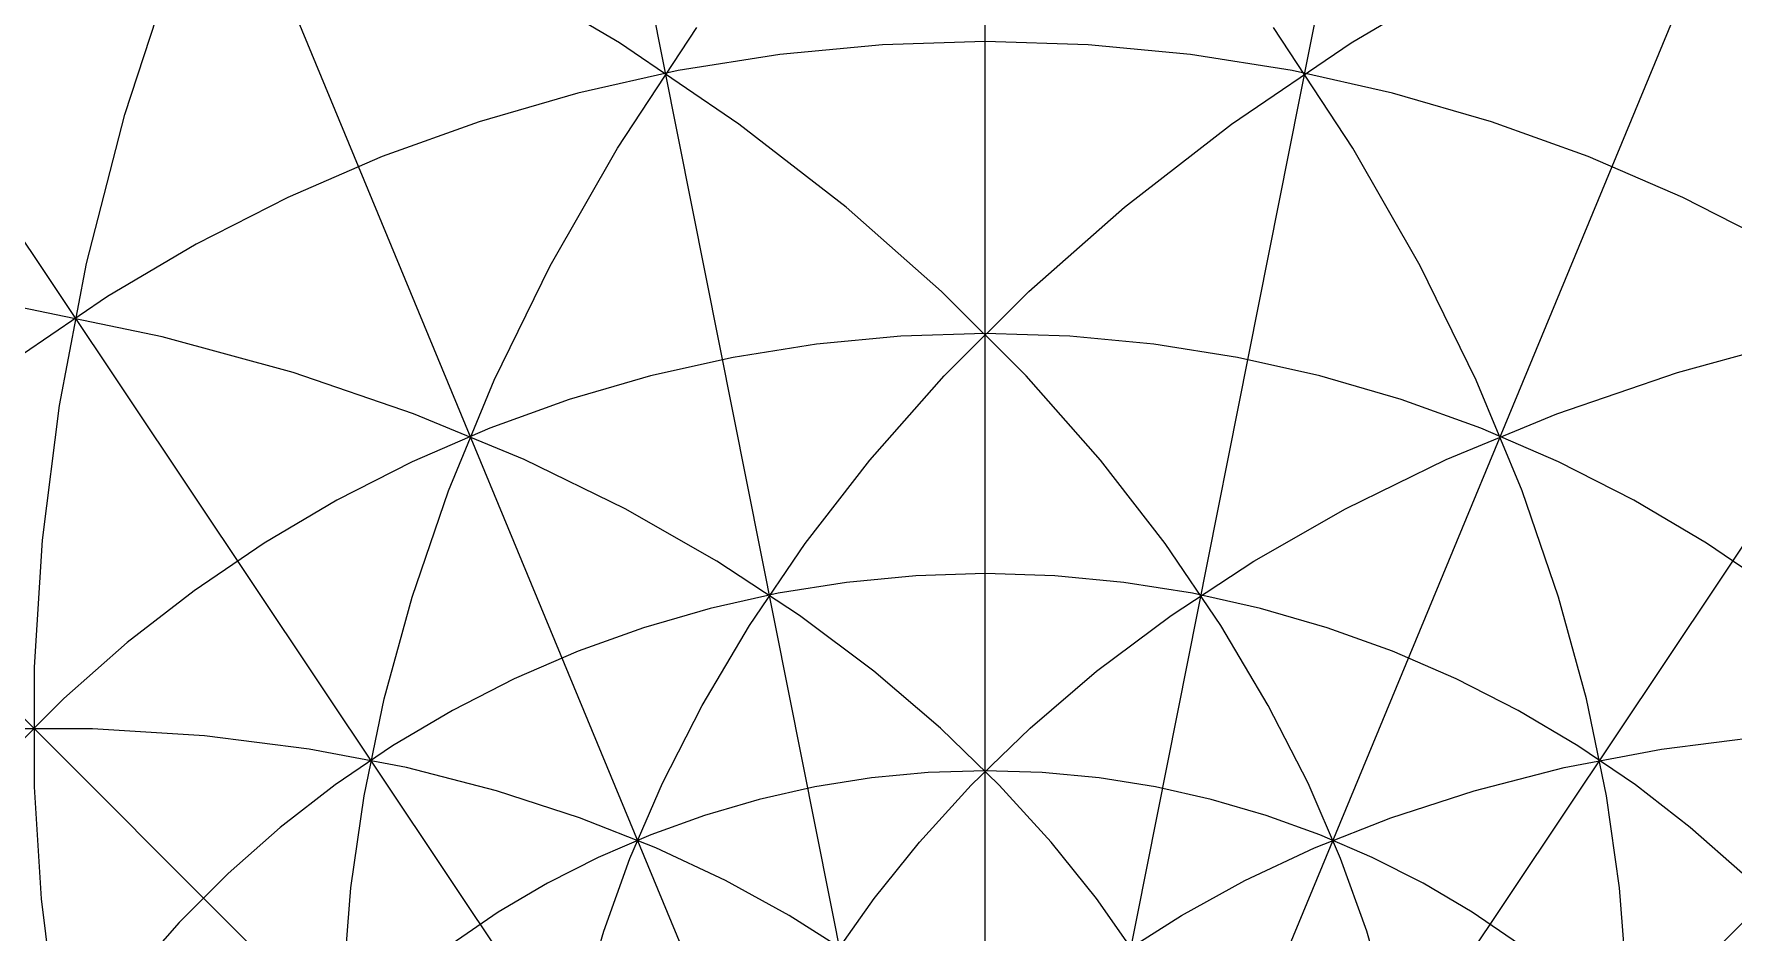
# Model space of a CAD drawing. Header units: metres. Extents: x -40000 to 40000, y -40000 to 40000.
# Drawn here: x -12889 to 10131, y 10131 to 22297 of the extents above; entities that cross this region are included whole.
import ezdxf

# ---------------------------------------------------------------- set-up
doc = ezdxf.new("R2010")
doc.units = ezdxf.units.M

msp = doc.modelspace()

# ---------------------------------------------------------------- linework, layer by layer
at = {"color": 0}
for p, q in [((-11657, 21204), (-10971, 23314)), ((-4957, 22176), (-6751, 23236)), ((4957, 22176), (6751, 23236)), ((-4982, 20750), (-3907, 22385)), ((4982, 20750), (3907, 22385)), ((-3338, 21077), (-4957, 22176)), ((3338, 21077), (4957, 22176)), ((-12176, 19186), (-11657, 21204)), ((-1886, 19951), (-3338, 21077)), ((1886, 19951), (3338, 21077)), ((-5893, 19154), (-4982, 20750)), ((5893, 19154), (4982, 20750)), ((-591, 18810), (-1886, 19951)), ((591, 18810), (1886, 19951)), ((-12543, 17264), (-12176, 19186)), ((-6652, 17605), (-5893, 19154)), ((6652, 17605), (5893, 19154)), ((555, 17665), (-591, 18810)), ((-555, 17665), (591, 18810)), ((-11150, 18195), (-13066, 18591)), ((-9377, 17711), (-11150, 18195)), ((9377, 17711), (11150, 18195)), ((-7745, 17152), (-9377, 17711)), ((-7273, 16108), (-6652, 17605)), ((-1562, 16524), (-555, 17665)), ((1562, 16524), (555, 17665)), ((7273, 16108), (6652, 17605)), ((7745, 17152), (9377, 17711)), ((-12774, 15441), (-12543, 17264)), ((-6247, 16532), (-7745, 17152)), ((6247, 16532), (7745, 17152)), ((-4880, 15864), (-6247, 16532)), ((-2438, 15394), (-1562, 16524)), ((2438, 15394), (1562, 16524)), ((4880, 15864), (6247, 16532)), ((-7766, 14668), (-7273, 16108)), ((7766, 14668), (7273, 16108)), ((-3639, 15156), (-4880, 15864)), ((3639, 15156), (4880, 15864)), ((-12883, 13719), (-12774, 15441)), ((-3193, 14285), (-2438, 15394)), ((3193, 14285), (2438, 15394)), ((-2517, 14419), (-3639, 15156)), ((2517, 14419), (3639, 15156)), ((-8144, 13290), (-7766, 14668)), ((8144, 13290), (7766, 14668)), ((-3835, 13200), (-3193, 14285)), ((-1508, 13663), (-2517, 14419)), ((1508, 13663), (2517, 14419)), ((3835, 13200), (3193, 14285)), ((-12883, 12098), (-12883, 13719)), ((-608, 12894), (-1508, 13663)), ((608, 12894), (1508, 13663)), ((-8416, 11976), (-8144, 13290)), ((-4373, 12146), (-3835, 13200)), ((4373, 12146), (3835, 13200)), ((8416, 11976), (8144, 13290)), ((190, 12121), (-608, 12894)), ((-190, 12121), (608, 12894)), ((-12098, 12883), (-13719, 12883)), ((-10579, 12788), (-12098, 12883)), ((-9161, 12610), (-10579, 12788)), ((9161, 12610), (10579, 12788)), ((-7843, 12359), (-9161, 12610)), ((7843, 12359), (9161, 12610)), ((-6622, 12046), (-7843, 12359)), ((6622, 12046), (7843, 12359)), ((-12788, 10579), (-12883, 12098)), ((-8594, 10728), (-8416, 11976)), ((-5496, 11680), (-6622, 12046)), ((-4814, 11126), (-4373, 12146)), ((-893, 11349), (-190, 12121)), ((893, 11349), (190, 12121)), ((4814, 11126), (4373, 12146)), ((5496, 11680), (6622, 12046)), ((8594, 10728), (8416, 11976)), ((-4463, 11271), (-5496, 11680)), ((4463, 11271), (5496, 11680)), ((-1506, 10584), (-893, 11349)), ((1506, 10584), (893, 11349)), ((-5168, 10144), (-4814, 11126)), ((-3518, 10827), (-4463, 11271)), ((3518, 10827), (4463, 11271)), ((5168, 10144), (4814, 11126)), ((-2659, 10355), (-3518, 10827)), ((2659, 10355), (3518, 10827)), ((-8688, 9548), (-8594, 10728)), ((8688, 9548), (8594, 10728)), ((-12610, 9161), (-12788, 10579)), ((-2036, 9831), (-1506, 10584)), ((2036, 9831), (1506, 10584)), ((-5442, 9202), (-5168, 10144)), ((-1881, 9862), (-2659, 10355)), ((1881, 9862), (2659, 10355)), ((5442, 9202), (5168, 10144))]:
    msp.add_line(p, q, dxfattribs=at)
at = {"layer": '1', "color": 1}
for p, q in [((0, 0), (0, 40000)), ((0, 0), (-7804, 39231)), ((0, 0), (7804, 39231)), ((0, 0), (-15307, 36955)), ((0, 0), (15307, 36955)), ((0, 0), (-22223, 33259)), ((0, 0), (22223, 33259)), ((0, 0), (-28284, 28284)), ((0, 0), (28284, 28284)), ((-1394, 22150), (-2782, 22019)), ((0, 22194), (-1394, 22150)), ((1394, 22150), (0, 22194)), ((2782, 22019), (1394, 22150)), ((-2782, 22019), (-4159, 21801)), ((4159, 21801), (2782, 22019)), ((-4159, 21801), (-5519, 21497)), ((5519, 21497), (4159, 21801)), ((-5519, 21497), (-6858, 21108)), ((6858, 21108), (5519, 21497)), ((-6858, 21108), (-8170, 20636)), ((8170, 20636), (6858, 21108)), ((-8170, 20636), (-9450, 20082)), ((9450, 20082), (8170, 20636)), ((-9450, 20082), (-10692, 19449)), ((10692, 19449), (9450, 20082)), ((-10692, 19449), (-11892, 18739)), ((-11892, 18739), (-13045, 17956)), ((-1145, 18202), (-2286, 18094)), ((0, 18238), (-1145, 18202)), ((1145, 18202), (0, 18238)), ((2286, 18094), (1145, 18202)), ((-2286, 18094), (-3417, 17914)), ((3417, 17914), (2286, 18094)), ((-3417, 17914), (-4535, 17665)), ((4535, 17665), (3417, 17914)), ((-4535, 17665), (-5636, 17345)), ((5636, 17345), (4535, 17665)), ((-5636, 17345), (-6714, 16957)), ((6714, 16957), (5636, 17345)), ((-6714, 16957), (-7765, 16502)), ((7765, 16502), (6714, 16957)), ((-7765, 16502), (-8786, 15982)), ((8786, 15982), (7765, 16502)), ((-8786, 15982), (-9772, 15398)), ((9772, 15398), (8786, 15982)), ((-9772, 15398), (-10720, 14754)), ((10720, 14754), (9772, 15398)), ((0, 14986), (-941, 14957)), ((941, 14957), (0, 14986)), ((-10720, 14754), (-11625, 14052)), ((-1878, 14868), (-2808, 14721)), ((-941, 14957), (-1878, 14868)), ((1878, 14868), (941, 14957)), ((2808, 14721), (1878, 14868)), ((-3727, 14515), (-4631, 14253)), ((-2808, 14721), (-3727, 14515)), ((3727, 14515), (2808, 14721)), ((4631, 14253), (3727, 14515)), ((-11625, 14052), (-12484, 13295)), ((-4631, 14253), (-5517, 13934)), ((5517, 13934), (4631, 14253)), ((-5517, 13934), (-6381, 13560)), ((6381, 13560), (5517, 13934)), ((-6381, 13560), (-7220, 13132)), ((7220, 13132), (6381, 13560)), ((-12484, 13295), (-13295, 12484)), ((-7220, 13132), (-8030, 12653)), ((8030, 12653), (7220, 13132)), ((-8030, 12653), (-8809, 12124)), ((8809, 12124), (8030, 12653)), ((-1543, 12218), (-2308, 12096)), ((-773, 12290), (-1543, 12218)), ((0, 12315), (-773, 12290)), ((773, 12290), (0, 12315)), ((1543, 12218), (773, 12290)), ((2308, 12096), (1543, 12218)), ((-8809, 12124), (-9553, 11547)), ((-2308, 12096), (-3063, 11928)), ((3063, 11928), (2308, 12096)), ((9553, 11547), (8809, 12124)), ((-3063, 11928), (-3805, 11712)), ((3805, 11712), (3063, 11928)), ((-9553, 11547), (-10259, 10924)), ((-3805, 11712), (-4533, 11450)), ((4533, 11450), (3805, 11712)), ((10259, 10924), (9553, 11547)), ((-4533, 11450), (-5243, 11142)), ((5243, 11142), (4533, 11450)), ((-5243, 11142), (-5933, 10791)), ((5933, 10791), (5243, 11142)), ((-10259, 10924), (-10924, 10259)), ((-5933, 10791), (-6598, 10398)), ((6598, 10398), (5933, 10791)), ((-6598, 10398), (-7238, 9963)), ((7238, 9963), (6598, 10398)), ((-10924, 10259), (-11547, 9553))]:
    msp.add_line(p, q, dxfattribs=at)

doc.saveas('drawing.dxf')
